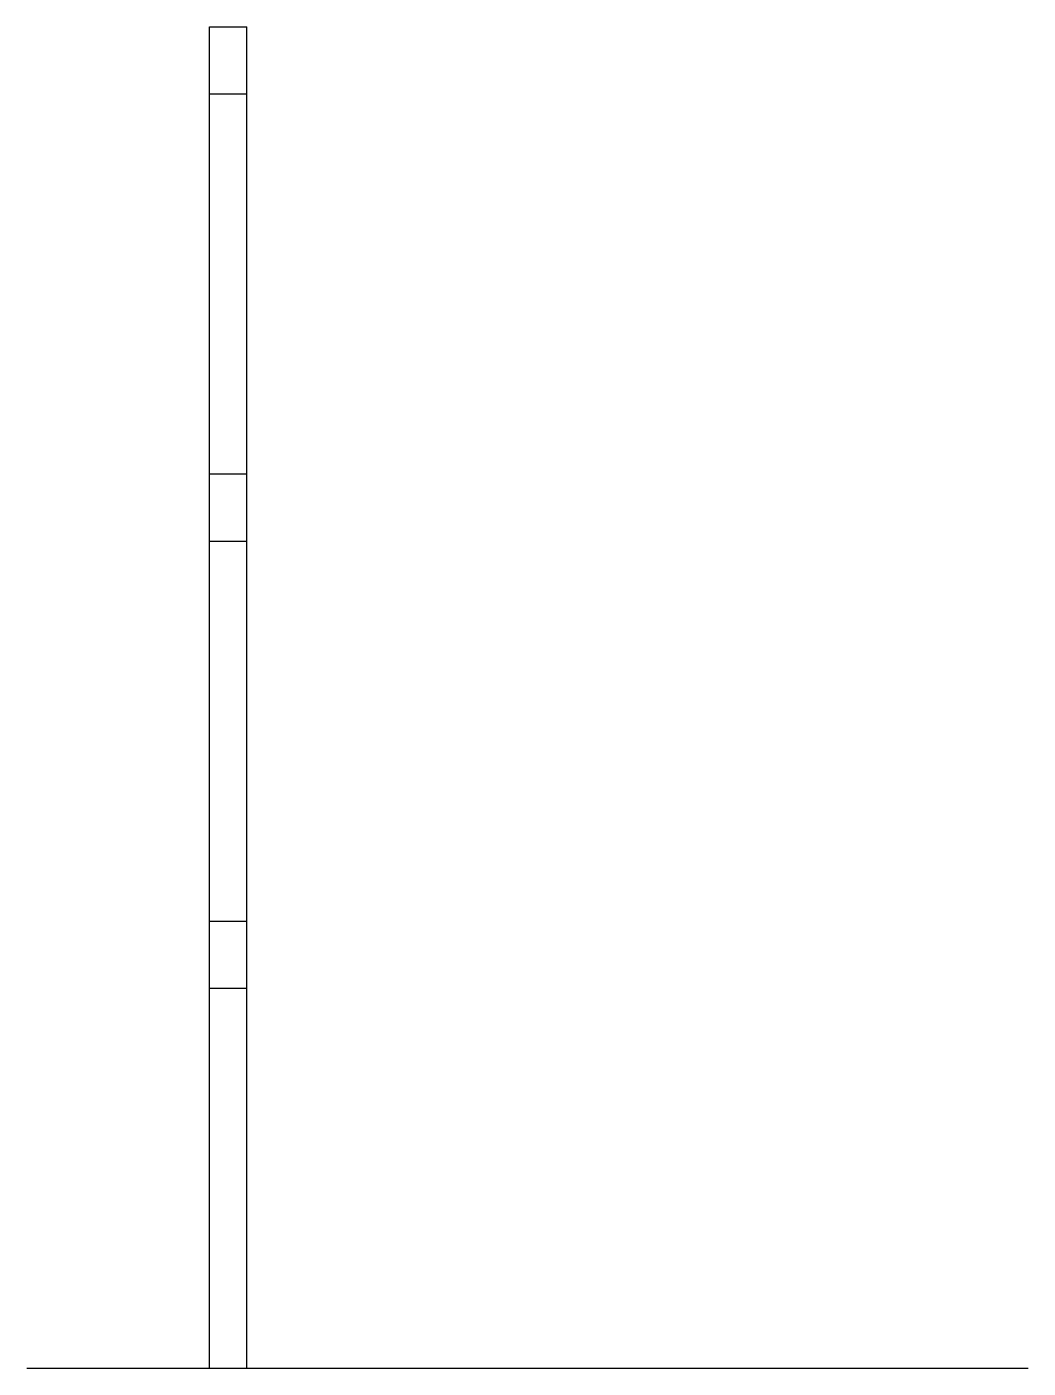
# Model space of a CAD drawing. Header units: metres. Extents: x 1950 to 2882, y 2050 to 2715.
# Drawn here: x 2444.98 to 2458.41, y 2278.49 to 2296.49 of the extents above; entities that cross this region are included whole.
import ezdxf

# ---------------------------------------------------------------- set-up
doc = ezdxf.new("R2010")
doc.units = ezdxf.units.M
doc.layers.add('DOUBLE SKIN FACADE', color=250, linetype='Continuous', transparency=0.5)

msp = doc.modelspace()

# ---------------------------------------------------------------- linework, layer by layer
at = {"layer": 'DOUBLE SKIN FACADE'}
for p, q in [((2447.426, 2296.486), (2447.926, 2296.486)), ((2447.426, 2278.486), (2447.426, 2296.486)), ((2447.926, 2278.486), (2447.926, 2296.486)), ((2447.426, 2295.586), (2447.926, 2295.586)), ((2447.426, 2290.486), (2447.926, 2290.486)), ((2447.426, 2289.586), (2447.926, 2289.586)), ((2447.426, 2284.486), (2447.926, 2284.486)), ((2447.426, 2283.586), (2447.926, 2283.586)), ((2444.976, 2278.486), (2458.408, 2278.486))]:
    msp.add_line(p, q, dxfattribs=at)

doc.saveas('drawing.dxf')
